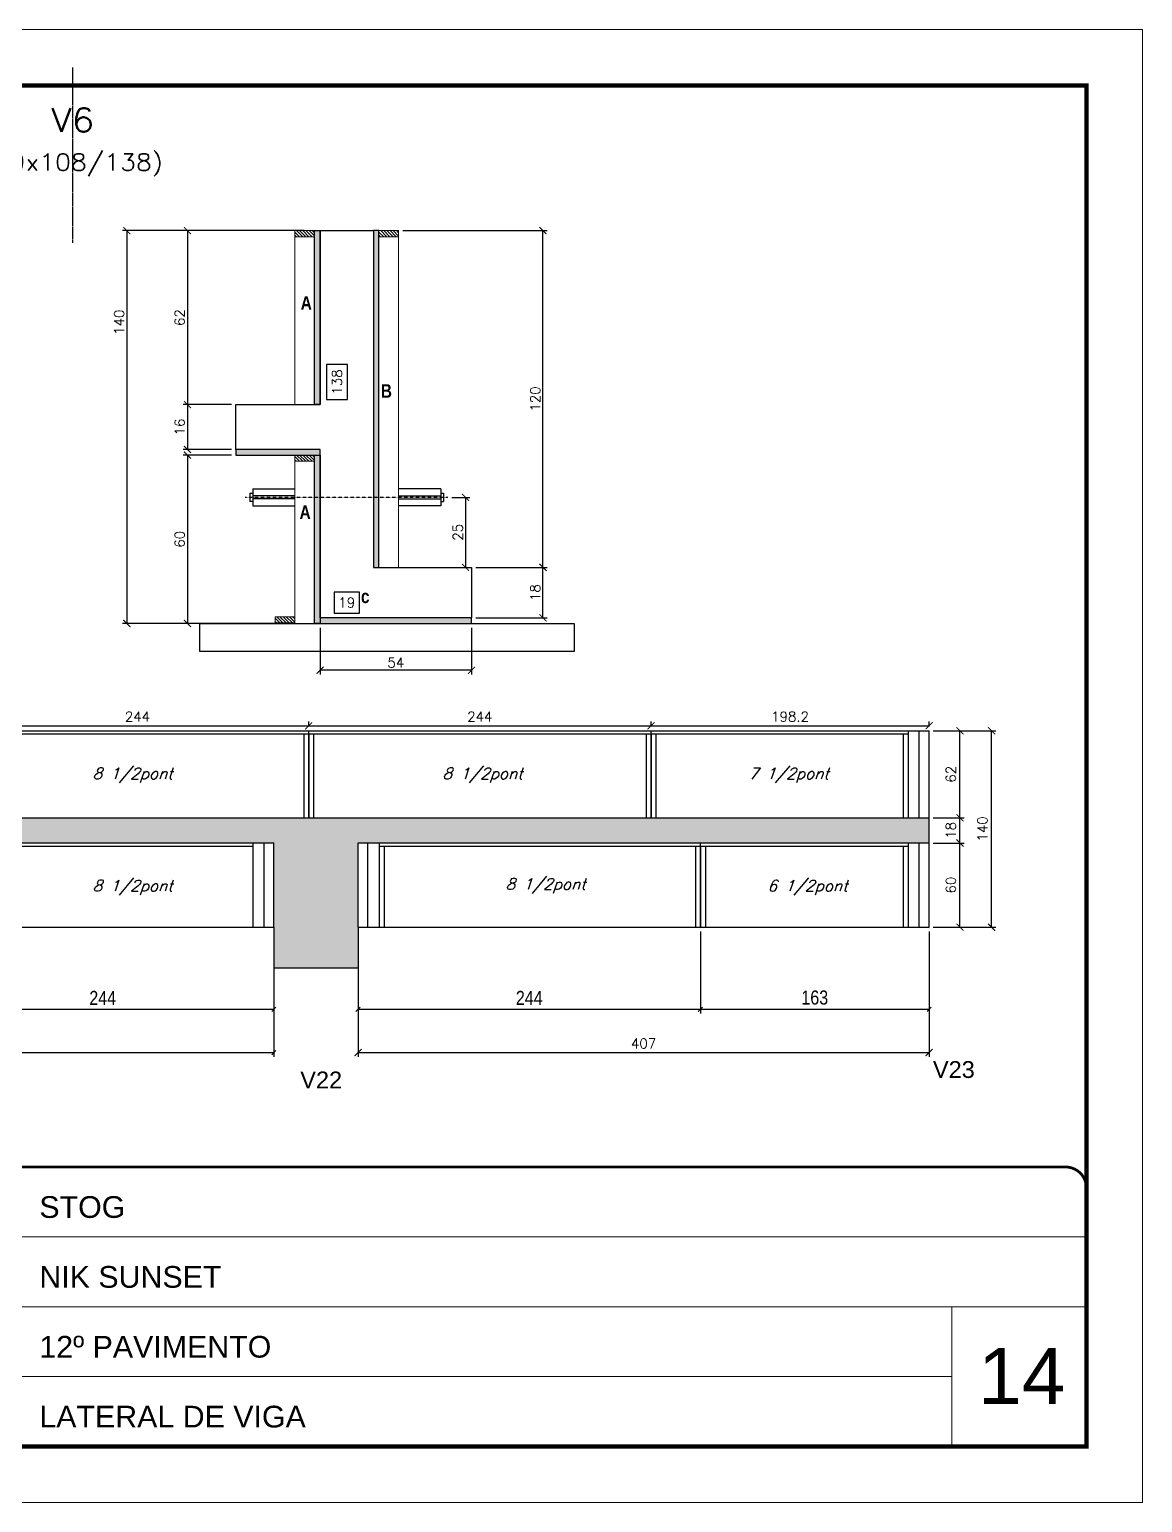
# Model space of a CAD drawing. Extents: x -10448 to -1189, y -11772 to 17235.
# Drawn here: x -8158 to -7365, y 12349 to 13399 of the extents above; entities that cross this region are included whole.
import ezdxf
from ezdxf.enums import TextEntityAlignment as Align

# ---------------------------------------------------------------- set-up
doc = ezdxf.new("R2010")
doc.units = 0
for name, pattern in [('CONTINUO', [0]), ('DASHED', [0.75, 0.5, -0.25]), ('HIDDEN', [0.375, 0.25, -0.125])]:
    doc.linetypes.add(name, pattern=pattern)
for name, color, linetype in [('5', 5, 'Continuous'), ('barrote', 251, 'Continuous'), ('COTA', 241, 'Continuous'), ('Cota Seção (2x)', 4, 'Continuous'), ('detalhes', 4, 'Continuous'), ('Painéis', 200, 'Continuous'), ('SARR_2.2x7', 40, 'Continuous'), ('SARR_3.5x7', 81, 'Continuous'), ('TENSOR', 3, 'Continuous'), ('texto', 7, 'Continuous'), ('Texto de Titulo', 7, 'Continuous'), ('Texto Qtd Sarr', 242, 'Continuous')]:
    doc.layers.add(name, color=color, linetype=linetype)
for name, color, linetype, lineweight in [('CARIMBO', 255, 'Continuous', 9), ('CONCRETO', 251, 'Continuous', 25), ('Folhas', 255, 'Continuous', 9), ('Hachura', 251, 'Continuous', 9), ('Madeira', 126, 'Continuous', 18), ('SARRAFO DE PRESSAO', 251, 'DASHED', 9), ('Texto Seção', 7, 'Continuous', 15)]:
    doc.layers.add(name, color=color, linetype=linetype, lineweight=lineweight)
doc.styles.add('ARIAL', font='arial.ttf')
doc.styles.add('COTA TECNICA', font='techl___.ttf', dxfattribs={"height": 10})
doc.styles.add('Romans', font='romans.shx')
doc.styles.get("Standard").update_dxf_attribs({"font": 'arial.ttf'})
doc.styles.add('TECNICA', font='techb___.ttf', dxfattribs={"height": 10})
doc.dimstyles.new('Cota Paínel', dxfattribs={"dimtxt": 7, "dimasz": 5, "dimexe": 3, "dimexo": 3, "dimgap": 3, "dimtad": 1, "dimdec": 1, "dimzin": 12, "dimdsep": 46, "dimtxsty": 'Romans', "dimblk": 'ARCHTICK', "dimcen": 0, "dimclrd": 4, "dimclre": 4, "dimclrt": 1, "dimadec": 1, "dimazin": 3, "dimtfac": 1, "dimtdec": 1, "dimtmove": 0, "dimatfit": 3, "dimldrblk": 'OBLIQUE', "dimfxl": 1, "dimtolj": 1, "dimtzin": 12, "dimarcsym": 0})
doc.dimstyles.new('Cota Seção (2x)', dxfattribs={"dimtxt": 7, "dimasz": 5, "dimexe": 3, "dimexo": 3, "dimgap": 2, "dimtad": 3, "dimdec": 1, "dimlfac": 0.5, "dimzin": 12, "dimdsep": 46, "dimtxsty": 'Romans', "dimblk": 'ARCHTICK', "dimcen": 0, "dimclrd": 4, "dimclre": 4, "dimclrt": 1, "dimadec": 1, "dimazin": 3, "dimtfac": 1, "dimtdec": 1, "dimtmove": 0, "dimatfit": 3, "dimldrblk": 'OBLIQUE', "dimfxl": 1, "dimtolj": 1, "dimtzin": 12, "dimarcsym": 0})
doc.dimstyles.new('Cota Seção interna', dxfattribs={"dimtxt": 7, "dimasz": 6, "dimexe": 0.18, "dimexo": 2, "dimgap": -4, "dimtad": 3, "dimdec": 1, "dimlfac": 0.5, "dimzin": 12, "dimdsep": 46, "dimtxsty": 'Romans', "dimblk": 'ARCHTICK', "dimcen": 0.09, "dimse1": 1, "dimse2": 1, "dimsd1": 1, "dimsd2": 1, "dimclrd": 180, "dimclre": 5, "dimclrt": 1, "dimadec": 0, "dimazin": 3, "dimtfac": 1, "dimtdec": 1, "dimtofl": 0, "dimtmove": 0, "dimatfit": 3, "dimldrblk": 'ARCHTICK', "dimfxl": 1, "dimtolj": 1, "dimtzin": 0, "dimarcsym": 0})
doc.dimstyles.new('PAINEL', dxfattribs={"dimtxt": 10, "dimasz": 3, "dimexe": 3, "dimexo": 3, "dimgap": 3, "dimtad": 1, "dimdec": 1, "dimzin": 12, "dimdsep": 46, "dimtxsty": 'COTA TECNICA', "dimblk1": 'OBLIQUE', "dimblk2": 'OBLIQUE', "dimsah": 1, "dimcen": 0.9, "dimclrd": 4, "dimclre": 4, "dimclrt": 240, "dimadec": 1, "dimazin": 3, "dimtfac": 1, "dimtdec": 1, "dimtmove": 0, "dimatfit": 3, "dimfxl": 1, "dimtolj": 1, "dimtzin": 12, "dimarcsym": 0})

# ---------------------------------------------------------------- blocks, each defined once
blk = doc.blocks.new('9999999999')
at = {"color": 30, "linetype": 'CONTINUO'}
for p, q in [((98564.6, 34379.6), (99584, 34379.6)), ((98564.6, 34329.8), (99488, 34329.8)), ((99584, 34329.8), (99488, 34329.8)), ((99488, 34329.8), (99488, 34230.2)), ((98564.6, 34280), (99488, 34280))]:
    blk.add_line(p, q, dxfattribs=at)
at = {"color": 30, "linetype": 'CONTINUO', "const_width": 2}
blk.add_lwpolyline([(99584, 34230.2), (99584, 34414.4, 0.414214), (99569, 34429.4), (98229, 34429.4, 0.414214), (98214, 34414.4), (98214, 34245.2, 0.414214), (98229, 34230.2), (99584, 34230.2)], format="xyb", dxfattribs=at)
at = {"layer": 'Folhas'}
blk.add_lwpolyline([(98139, 34190.2), (99624, 34190.2), (99624, 35240.2), (98139, 35240.2)], close=True, dxfattribs=at)
at = {"layer": 'Folhas', "color": 30, "const_width": 3}
blk.add_lwpolyline([(98214, 34230.2), (99584, 34230.2), (99584, 35200.2), (98214, 35200.2)], close=True, dxfattribs=at)
at = {"color": 7, "linetype": 'Continuous', "ltscale": 5, "style": 'ARIAL'}
for s, height, p in [('STOG', 15.48, (98837.7, 34393.1)), ('NIK SUNSET', 15.48, (98837.7, 34343.3)), ('12º PAVIMENTO', 15.483, (98837.7, 34293.5)), ('LATERAL DE VIGA', 15.483, (98837.7, 34243.7))]:
    blk.add_text(s, height=height, dxfattribs=at).set_placement(p)
blk = doc.blocks.new('_ArchTick')
at = {"color": 0, "linetype": 'ByBlock', "const_width": 0.15}
blk.add_lwpolyline([(-0.5, -0.5), (0.5, 0.5)], dxfattribs=at)
blk = doc.blocks.new('*D270')
at = {"layer": 'COTA', "color": 4, "lineweight": -2, "transparency": 16777216}
for p, q in [((-7962.4, 13255.1), (-8048.5, 13255.1)), ((-8045.5, 13255.1), (-8045.5, 13131.1)), ((-8014, 13131.1), (-8048.5, 13131.1))]:
    blk.add_line(p, q, dxfattribs=at)
at = {"layer": 'Defpoints', "color": 0, "transparency": 16777216}
for p in [(-7959.4, 13255.1), (-8045.5, 13131.1), (-8011, 13131.1)]:
    blk.add_point(p, dxfattribs=at)
at = {"layer": 'COTA', "color": 4, "lineweight": -2, "transparency": 16777216, "xscale": 5, "yscale": 5, "zscale": 5}
for p, rotation in [((-8045.5, 13255.1), 90), ((-8045.5, 13131.1), 270)]:
    blk.add_blockref('_ArchTick', p, dxfattribs=dict(at, rotation=rotation))
at = {"layer": 'COTA', "color": 1, "transparency": 16777216, "insert": (-8051, 13193.1), "char_height": 7, "attachment_point": 5, "rotation": 90, "style": 'Romans'}
blk.add_mtext('\\A1;62', dxfattribs=at)
blk = doc.blocks.new('_Oblique')
at = {"color": 0, "linetype": 'ByBlock', "lineweight": -2}
blk.add_line((-0.5, -0.5), (0.5, 0.5), dxfattribs=at)
blk = doc.blocks.new('*D273')
at = {"layer": 'COTA', "color": 4, "lineweight": -2, "transparency": 16777216}
for p, q in [((-7857, 13065), (-7844.3, 13065)), ((-7847.3, 13065), (-7847.3, 13015.1)), ((-7857, 13015.1), (-7844.3, 13015.1))]:
    blk.add_line(p, q, dxfattribs=at)
at = {"layer": 'Defpoints', "color": 0, "transparency": 16777216}
for p in [(-7860, 13065), (-7860, 13015.1), (-7847.3, 13015.1)]:
    blk.add_point(p, dxfattribs=at)
at = {"layer": 'COTA', "color": 4, "lineweight": -2, "transparency": 16777216, "xscale": 5, "yscale": 5, "zscale": 5}
for p, rotation in [((-7847.3, 13065), 90), ((-7847.3, 13015.1), 270)]:
    blk.add_blockref('_ArchTick', p, dxfattribs=dict(at, rotation=rotation))
at = {"layer": 'COTA', "color": 1, "transparency": 16777216, "insert": (-7852.8, 13040.1), "char_height": 7, "attachment_point": 5, "rotation": 90, "style": 'Romans'}
blk.add_mtext('\\A1;25', dxfattribs=at)
blk = doc.blocks.new('*D274')
at = {"layer": 'COTA', "color": 4, "lineweight": -2, "transparency": 16777216}
for p, q in [((-8014, 13131.1), (-8048.5, 13131.1)), ((-8045.5, 13131.1), (-8045.5, 13099.1)), ((-8014, 13099.1), (-8048.5, 13099.1))]:
    blk.add_line(p, q, dxfattribs=at)
at = {"layer": 'Defpoints', "color": 0, "transparency": 16777216}
for p in [(-8011, 13131.1), (-8045.5, 13099.1), (-8011, 13099.1)]:
    blk.add_point(p, dxfattribs=at)
at = {"layer": 'COTA', "color": 4, "lineweight": -2, "transparency": 16777216, "xscale": 5, "yscale": 5, "zscale": 5}
for p, rotation in [((-8045.5, 13131.1), 90), ((-8045.5, 13099.1), 270)]:
    blk.add_blockref('_ArchTick', p, dxfattribs=dict(at, rotation=rotation))
at = {"layer": 'COTA', "color": 1, "transparency": 16777216, "insert": (-8051, 13115.1), "char_height": 7, "attachment_point": 5, "rotation": 90, "style": 'Romans'}
blk.add_mtext('\\A1;16', dxfattribs=at)
blk = doc.blocks.new('*D275')
at = {"layer": 'COTA', "color": 4, "lineweight": -2, "transparency": 16777216}
for p, q in [((-8014, 13095.1), (-8048.5, 13095.1)), ((-8045.5, 13095.1), (-8045.5, 12975.1)), ((-7972, 12975.1), (-8048.5, 12975.1))]:
    blk.add_line(p, q, dxfattribs=at)
at = {"layer": 'Defpoints', "color": 0, "transparency": 16777216}
for p in [(-8011, 13095.1), (-8045.5, 12975.1), (-7969, 12975.1)]:
    blk.add_point(p, dxfattribs=at)
at = {"layer": 'COTA', "color": 4, "lineweight": -2, "transparency": 16777216, "xscale": 5, "yscale": 5, "zscale": 5}
for p, rotation in [((-8045.5, 13095.1), 90), ((-8045.5, 12975.1), 270)]:
    blk.add_blockref('_ArchTick', p, dxfattribs=dict(at, rotation=rotation))
at = {"layer": 'COTA', "color": 1, "transparency": 16777216, "insert": (-8051, 13035.1), "char_height": 7, "attachment_point": 5, "rotation": 90, "style": 'Romans'}
blk.add_mtext('\\A1;60', dxfattribs=at)
blk = doc.blocks.new('*D276')
at = {"layer": 'COTA', "color": 4, "lineweight": -2, "transparency": 16777216}
for p, q in [((-7962.4, 13255.1), (-8091.7, 13255.1)), ((-8088.7, 13255.1), (-8088.7, 12975.1)), ((-7972, 12975.1), (-8091.7, 12975.1))]:
    blk.add_line(p, q, dxfattribs=at)
at = {"layer": 'Defpoints', "color": 0, "transparency": 16777216}
for p in [(-7959.4, 13255.1), (-8088.7, 12975.1), (-7969, 12975.1)]:
    blk.add_point(p, dxfattribs=at)
at = {"layer": 'COTA', "color": 4, "lineweight": -2, "transparency": 16777216, "xscale": 5, "yscale": 5, "zscale": 5}
for p, rotation in [((-8088.7, 13255.1), 90), ((-8088.7, 12975.1), 270)]:
    blk.add_blockref('_ArchTick', p, dxfattribs=dict(at, rotation=rotation))
at = {"layer": 'COTA', "color": 1, "transparency": 16777216, "insert": (-8094.2, 13189.8), "char_height": 7, "attachment_point": 5, "rotation": 90, "style": 'Romans'}
blk.add_mtext('\\A1;140', dxfattribs=at)
blk = doc.blocks.new('*D277')
at = {"layer": 'Cota Seção (2x)', "color": 180, "lineweight": -2, "transparency": 16777216}
for p, q in [((-7931.4, 13159.7), (-7946.4, 13159.7)), ((-7946.4, 13159.7), (-7946.4, 13134.7)), ((-7931.4, 13134.7), (-7931.4, 13159.7)), ((-7946.4, 13134.7), (-7931.4, 13134.7))]:
    blk.add_line(p, q, dxfattribs=at)
at = {"layer": 'Defpoints', "color": 0, "transparency": 16777216}
for p in [(-7951, 13255.1), (-7951, 12979.1), (-7927.4, 12979.1)]:
    blk.add_point(p, dxfattribs=at)
at = {"layer": 'Cota Seção (2x)', "color": 1, "transparency": 16777216, "insert": (-7938.9, 13147.2), "char_height": 7, "attachment_point": 5, "rotation": 90, "style": 'Romans'}
blk.add_mtext('\\A1;138', dxfattribs=at)
blk = doc.blocks.new('*D278')
at = {"layer": 'COTA', "color": 4, "lineweight": -2, "transparency": 16777216}
for p, q in [((-7951, 12972.1), (-7951, 12938.7)), ((-7843, 12972.1), (-7843, 12938.7)), ((-7843, 12941.7), (-7951, 12941.7))]:
    blk.add_line(p, q, dxfattribs=at)
at = {"layer": 'Defpoints', "color": 0, "transparency": 16777216}
for p in [(-7951, 12975.1), (-7843, 12975.1), (-7951, 12941.7)]:
    blk.add_point(p, dxfattribs=at)
at = {"layer": 'COTA', "color": 4, "lineweight": -2, "transparency": 16777216, "xscale": 5, "yscale": 5, "zscale": 5, "rotation": 180}
blk.add_blockref('_ArchTick', (-7951, 12941.7), dxfattribs=at)
at = {"layer": 'COTA', "color": 4, "lineweight": -2, "transparency": 16777216, "xscale": 5, "yscale": 5, "zscale": 5}
blk.add_blockref('_ArchTick', (-7843, 12941.7), dxfattribs=at)
at = {"layer": 'COTA', "color": 1, "transparency": 16777216, "insert": (-7897, 12947.2), "char_height": 7, "attachment_point": 5, "style": 'Romans'}
blk.add_mtext('\\A1;54', dxfattribs=at)
blk = doc.blocks.new('*D279')
at = {"layer": 'Cota Seção (2x)', "color": 180, "lineweight": -2, "transparency": 16777216}
for p, q in [((-7923, 12997.5), (-7941, 12997.5)), ((-7941, 12997.5), (-7941, 12982.5)), ((-7923, 12982.5), (-7923, 12997.5)), ((-7941, 12982.5), (-7923, 12982.5))]:
    blk.add_line(p, q, dxfattribs=at)
at = {"layer": 'Defpoints', "color": 0, "transparency": 16777216}
for p in [(-7951, 13255.1), (-7913, 13255.1), (-7951, 12978.5)]:
    blk.add_point(p, dxfattribs=at)
at = {"layer": 'Cota Seção (2x)', "color": 1, "transparency": 16777216, "insert": (-7932, 12990), "char_height": 7, "attachment_point": 5, "style": 'Romans'}
blk.add_mtext('\\A1;19', dxfattribs=at)
blk = doc.blocks.new('*D271')
at = {"layer": 'COTA', "color": 4, "lineweight": -2, "transparency": 16777216}
for p, q in [((-7840, 13015.1), (-7789.1, 13015.1)), ((-7792.1, 12979.1), (-7792.1, 13015.1)), ((-7840, 12979.1), (-7789.1, 12979.1))]:
    blk.add_line(p, q, dxfattribs=at)
at = {"layer": 'Defpoints', "color": 0, "transparency": 16777216}
for p in [(-7843, 13015.1), (-7792.1, 13015.1), (-7843, 12979.1)]:
    blk.add_point(p, dxfattribs=at)
at = {"layer": 'COTA', "color": 4, "lineweight": -2, "transparency": 16777216, "xscale": 5, "yscale": 5, "zscale": 5}
for p, rotation in [((-7792.1, 13015.1), 90), ((-7792.1, 12979.1), 270)]:
    blk.add_blockref('_ArchTick', p, dxfattribs=dict(at, rotation=rotation))
at = {"layer": 'COTA', "color": 1, "transparency": 16777216, "insert": (-7797.6, 12997.1), "char_height": 7, "attachment_point": 5, "rotation": 90, "style": 'Romans'}
blk.add_mtext('\\A1;18', dxfattribs=at)
blk = doc.blocks.new('*D272')
at = {"layer": 'COTA', "color": 4, "lineweight": -2, "transparency": 16777216}
for p, q in [((-7892, 13255.1), (-7789.1, 13255.1)), ((-7792.1, 13015.1), (-7792.1, 13255.1)), ((-7840, 13015.1), (-7789.1, 13015.1))]:
    blk.add_line(p, q, dxfattribs=at)
at = {"layer": 'Defpoints', "color": 0, "transparency": 16777216}
for p in [(-7895, 13255.1), (-7792.1, 13255.1), (-7843, 13015.1)]:
    blk.add_point(p, dxfattribs=at)
at = {"layer": 'COTA', "color": 4, "lineweight": -2, "transparency": 16777216, "xscale": 5, "yscale": 5, "zscale": 5}
for p, rotation in [((-7792.1, 13255.1), 90), ((-7792.1, 13015.1), 270)]:
    blk.add_blockref('_ArchTick', p, dxfattribs=dict(at, rotation=rotation))
at = {"layer": 'COTA', "color": 1, "transparency": 16777216, "insert": (-7797.6, 13135.1), "char_height": 7, "attachment_point": 5, "rotation": 90, "style": 'Romans'}
blk.add_mtext('\\A1;120', dxfattribs=at)
blk = doc.blocks.new('titulo1')
at = {"layer": 'Defpoints', "color": 252, "linetype": 'HIDDEN', "ltscale": 2}
blk.add_line((0, 0), (0, 125), dxfattribs=at)
at = {"layer": 'Defpoints', "style": 'Romans', "oblique": 15}
blk.add_attdef('FOLHA', text='', height=10, dxfattribs=at).set_placement((0, 15.6), align=Align.MIDDLE_CENTER)
at = {"layer": 'Texto Qtd Sarr', "color": 3, "style": 'Romans', "oblique": 15}
for tag, height, p in [('TITULO', 17, (0, 71.4)), ('SEÇÃO', 12, (0, 41.5))]:
    blk.add_attdef(tag, text='', height=height, dxfattribs=at).set_placement(p, align=Align.MIDDLE_CENTER)
blk = doc.blocks.new('*D291')
at = {"layer": 'COTA', "color": 4, "lineweight": -2, "transparency": 16777216}
for p, q in [((-7513.9, 12818.6), (-7491.9, 12818.6)), ((-7494.9, 12758.6), (-7494.9, 12818.6)), ((-7513.9, 12758.6), (-7491.9, 12758.6))]:
    blk.add_line(p, q, dxfattribs=at)
at = {"layer": 'Defpoints', "color": 0, "transparency": 16777216}
for p in [(-7516.9, 12818.6), (-7494.9, 12818.6), (-7516.9, 12758.6)]:
    blk.add_point(p, dxfattribs=at)
at = {"layer": 'COTA', "color": 4, "lineweight": -2, "transparency": 16777216, "xscale": 5, "yscale": 5, "zscale": 5}
for p, rotation in [((-7494.9, 12818.6), 90), ((-7494.9, 12758.6), 270)]:
    blk.add_blockref('_ArchTick', p, dxfattribs=dict(at, rotation=rotation))
at = {"layer": 'COTA', "color": 1, "transparency": 16777216, "insert": (-7501.4, 12788.6), "char_height": 7, "attachment_point": 5, "rotation": 90, "style": 'Romans'}
blk.add_mtext('\\A1;60', dxfattribs=at)
blk = doc.blocks.new('*D292')
at = {"layer": 'COTA', "color": 4, "lineweight": -2, "transparency": 16777216}
for p, q in [((-7513.9, 12836.6), (-7491.9, 12836.6)), ((-7494.9, 12818.6), (-7494.9, 12836.6)), ((-7513.9, 12818.6), (-7491.9, 12818.6))]:
    blk.add_line(p, q, dxfattribs=at)
at = {"layer": 'Defpoints', "color": 0, "transparency": 16777216}
for p in [(-7516.9, 12836.6), (-7494.9, 12836.6), (-7516.9, 12818.6)]:
    blk.add_point(p, dxfattribs=at)
at = {"layer": 'COTA', "color": 4, "lineweight": -2, "transparency": 16777216, "xscale": 5, "yscale": 5, "zscale": 5}
for p, rotation in [((-7494.9, 12836.6), 90), ((-7494.9, 12818.6), 270)]:
    blk.add_blockref('_ArchTick', p, dxfattribs=dict(at, rotation=rotation))
at = {"layer": 'COTA', "color": 1, "transparency": 16777216, "insert": (-7501.4, 12827.6), "char_height": 7, "attachment_point": 5, "rotation": 90, "style": 'Romans'}
blk.add_mtext('\\A1;18', dxfattribs=at)
blk = doc.blocks.new('*D293')
at = {"layer": 'COTA', "color": 4, "lineweight": -2, "transparency": 16777216}
for p, q in [((-7513.9, 12898.6), (-7469.4, 12898.6)), ((-7472.4, 12758.6), (-7472.4, 12898.6)), ((-7513.9, 12758.6), (-7469.4, 12758.6))]:
    blk.add_line(p, q, dxfattribs=at)
at = {"layer": 'Defpoints', "color": 0, "transparency": 16777216}
for p in [(-7516.9, 12898.6), (-7472.4, 12898.6), (-7516.9, 12758.6)]:
    blk.add_point(p, dxfattribs=at)
at = {"layer": 'COTA', "color": 4, "lineweight": -2, "transparency": 16777216, "xscale": 5, "yscale": 5, "zscale": 5}
for p, rotation in [((-7472.4, 12898.6), 90), ((-7472.4, 12758.6), 270)]:
    blk.add_blockref('_ArchTick', p, dxfattribs=dict(at, rotation=rotation))
at = {"layer": 'COTA', "color": 1, "transparency": 16777216, "insert": (-7478.9, 12828.6), "char_height": 7, "attachment_point": 5, "rotation": 90, "style": 'Romans'}
blk.add_mtext('\\A1;140', dxfattribs=at)
blk = doc.blocks.new('*D295')
at = {"layer": 'COTA', "color": 4, "linetype": 'ByBlock', "lineweight": -2, "transparency": 16777216}
for p, q in [((-8227.9, 12755.6), (-8227.9, 12697.1)), ((-7983.9, 12755.6), (-7983.9, 12697.1)), ((-8227.9, 12700.1), (-7983.9, 12700.1))]:
    blk.add_line(p, q, dxfattribs=at)
at = {"layer": 'Defpoints', "color": 0, "linetype": 'ByBlock', "transparency": 16777216}
for p in [(-8227.9, 12758.6), (-7983.9, 12758.6), (-7983.9, 12700.1)]:
    blk.add_point(p, dxfattribs=at)
at = {"layer": 'COTA', "color": 4, "linetype": 'ByBlock', "lineweight": -2, "transparency": 16777216, "xscale": 3, "yscale": 3, "zscale": 3, "rotation": 180}
blk.add_blockref('_Oblique', (-8227.9, 12700.1), dxfattribs=at)
at = {"layer": 'COTA', "color": 4, "linetype": 'ByBlock', "lineweight": -2, "transparency": 16777216, "xscale": 3, "yscale": 3, "zscale": 3}
blk.add_blockref('_Oblique', (-7983.9, 12700.1), dxfattribs=at)
at = {"layer": 'COTA', "color": 240, "linetype": 'ByBlock', "transparency": 16777216, "insert": (-8105.9, 12708.2), "char_height": 10, "attachment_point": 5, "style": 'COTA TECNICA'}
blk.add_mtext('\\A1;244', dxfattribs=at)
blk = doc.blocks.new('*D296')
at = {"layer": 'COTA', "color": 4, "linetype": 'ByBlock', "lineweight": -2, "transparency": 16777216}
for p, q in [((-8574.9, 12755.6), (-8574.9, 12666.2)), ((-7983.9, 12741.1), (-7983.9, 12666.2)), ((-8574.9, 12669.2), (-7983.9, 12669.2))]:
    blk.add_line(p, q, dxfattribs=at)
at = {"layer": 'Defpoints', "color": 0, "linetype": 'ByBlock', "transparency": 16777216}
for p in [(-8574.9, 12758.6), (-7983.9, 12744.1), (-7983.9, 12669.2)]:
    blk.add_point(p, dxfattribs=at)
at = {"layer": 'COTA', "color": 4, "linetype": 'ByBlock', "lineweight": -2, "transparency": 16777216, "xscale": 3, "yscale": 3, "zscale": 3, "rotation": 180}
blk.add_blockref('_Oblique', (-8574.9, 12669.2), dxfattribs=at)
at = {"layer": 'COTA', "color": 4, "linetype": 'ByBlock', "lineweight": -2, "transparency": 16777216, "xscale": 3, "yscale": 3, "zscale": 3}
blk.add_blockref('_Oblique', (-7983.9, 12669.2), dxfattribs=at)
at = {"layer": 'COTA', "color": 240, "linetype": 'ByBlock', "transparency": 16777216, "insert": (-8279.4, 12677.3), "char_height": 10, "attachment_point": 5, "style": 'COTA TECNICA'}
blk.add_mtext('\\A1;591', dxfattribs=at)
blk = doc.blocks.new('*D297')
at = {"layer": 'COTA', "color": 4, "linetype": 'ByBlock', "lineweight": -2, "transparency": 16777216}
for p, q in [((-7679.9, 12755.6), (-7679.9, 12697.1)), ((-7516.9, 12743.4), (-7516.9, 12697.1)), ((-7679.9, 12700.1), (-7516.9, 12700.1))]:
    blk.add_line(p, q, dxfattribs=at)
at = {"layer": 'Defpoints', "color": 0, "linetype": 'ByBlock', "transparency": 16777216}
for p in [(-7679.9, 12758.6), (-7516.9, 12746.4), (-7516.9, 12700.1)]:
    blk.add_point(p, dxfattribs=at)
at = {"layer": 'COTA', "color": 4, "linetype": 'ByBlock', "lineweight": -2, "transparency": 16777216, "xscale": 3, "yscale": 3, "zscale": 3, "rotation": 180}
blk.add_blockref('_Oblique', (-7679.9, 12700.1), dxfattribs=at)
at = {"layer": 'COTA', "color": 4, "linetype": 'ByBlock', "lineweight": -2, "transparency": 16777216, "xscale": 3, "yscale": 3, "zscale": 3}
blk.add_blockref('_Oblique', (-7516.9, 12700.1), dxfattribs=at)
at = {"layer": 'COTA', "color": 240, "linetype": 'ByBlock', "transparency": 16777216, "insert": (-7598.4, 12708.4), "char_height": 10, "attachment_point": 5, "style": 'COTA TECNICA'}
blk.add_mtext('\\A1;163', dxfattribs=at)
blk = doc.blocks.new('*D298')
at = {"layer": 'COTA', "color": 4, "linetype": 'ByBlock', "lineweight": -2, "transparency": 16777216}
for p, q in [((-7923.9, 12755.6), (-7923.9, 12697.1)), ((-7679.9, 12755.6), (-7679.9, 12697.1)), ((-7923.9, 12700.1), (-7679.9, 12700.1))]:
    blk.add_line(p, q, dxfattribs=at)
at = {"layer": 'Defpoints', "color": 0, "linetype": 'ByBlock', "transparency": 16777216}
for p in [(-7923.9, 12758.6), (-7679.9, 12758.6), (-7679.9, 12700.1)]:
    blk.add_point(p, dxfattribs=at)
at = {"layer": 'COTA', "color": 4, "linetype": 'ByBlock', "lineweight": -2, "transparency": 16777216, "xscale": 3, "yscale": 3, "zscale": 3, "rotation": 180}
blk.add_blockref('_Oblique', (-7923.9, 12700.1), dxfattribs=at)
at = {"layer": 'COTA', "color": 4, "linetype": 'ByBlock', "lineweight": -2, "transparency": 16777216, "xscale": 3, "yscale": 3, "zscale": 3}
blk.add_blockref('_Oblique', (-7679.9, 12700.1), dxfattribs=at)
at = {"layer": 'COTA', "color": 240, "linetype": 'ByBlock', "transparency": 16777216, "insert": (-7801.9, 12708.2), "char_height": 10, "attachment_point": 5, "style": 'COTA TECNICA'}
blk.add_mtext('\\A1;244', dxfattribs=at)
blk = doc.blocks.new('*D299')
at = {"layer": 'COTA', "color": 4, "lineweight": -2, "transparency": 16777216}
for p, q in [((-7513.9, 12898.6), (-7491.9, 12898.6)), ((-7494.9, 12836.6), (-7494.9, 12898.6)), ((-7513.9, 12836.6), (-7491.9, 12836.6))]:
    blk.add_line(p, q, dxfattribs=at)
at = {"layer": 'Defpoints', "color": 0, "transparency": 16777216}
for p in [(-7516.9, 12898.6), (-7494.9, 12898.6), (-7516.9, 12836.6)]:
    blk.add_point(p, dxfattribs=at)
at = {"layer": 'COTA', "color": 4, "lineweight": -2, "transparency": 16777216, "xscale": 5, "yscale": 5, "zscale": 5}
for p, rotation in [((-7494.9, 12898.6), 90), ((-7494.9, 12836.6), 270)]:
    blk.add_blockref('_ArchTick', p, dxfattribs=dict(at, rotation=rotation))
at = {"layer": 'COTA', "color": 1, "transparency": 16777216, "insert": (-7501.4, 12867.6), "char_height": 7, "attachment_point": 5, "rotation": 90, "style": 'Romans'}
blk.add_mtext('\\A1;62', dxfattribs=at)
blk = doc.blocks.new('*D301')
at = {"layer": 'COTA', "color": 4, "lineweight": -2, "transparency": 16777216}
for p, q in [((-8203.1, 12901.6), (-8203.1, 12905.2)), ((-7959.1, 12901.6), (-7959.1, 12905.2)), ((-8203.1, 12902.2), (-7959.1, 12902.2))]:
    blk.add_line(p, q, dxfattribs=at)
at = {"layer": 'Defpoints', "color": 0, "transparency": 16777216}
for p in [(-8203.1, 12898.6), (-7959.1, 12902.2), (-7959.1, 12898.6)]:
    blk.add_point(p, dxfattribs=at)
at = {"layer": 'COTA', "color": 4, "lineweight": -2, "transparency": 16777216, "xscale": 5, "yscale": 5, "zscale": 5, "rotation": 180}
blk.add_blockref('_ArchTick', (-8203.1, 12902.2), dxfattribs=at)
at = {"layer": 'COTA', "color": 4, "lineweight": -2, "transparency": 16777216, "xscale": 5, "yscale": 5, "zscale": 5}
blk.add_blockref('_ArchTick', (-7959.1, 12902.2), dxfattribs=at)
at = {"layer": 'COTA', "color": 1, "transparency": 16777216, "insert": (-8081.1, 12908.7), "char_height": 7, "attachment_point": 5, "style": 'Romans'}
blk.add_mtext('\\A1;244', dxfattribs=at)
blk = doc.blocks.new('*D302')
at = {"layer": 'COTA', "color": 4, "lineweight": -2, "transparency": 16777216}
for p, q in [((-7959.1, 12901.6), (-7959.1, 12905.2)), ((-7715.1, 12901.6), (-7715.1, 12905.2)), ((-7959.1, 12902.2), (-7715.1, 12902.2))]:
    blk.add_line(p, q, dxfattribs=at)
at = {"layer": 'Defpoints', "color": 0, "transparency": 16777216}
for p in [(-7959.1, 12898.6), (-7715.1, 12902.2), (-7715.1, 12898.6)]:
    blk.add_point(p, dxfattribs=at)
at = {"layer": 'COTA', "color": 4, "lineweight": -2, "transparency": 16777216, "xscale": 5, "yscale": 5, "zscale": 5, "rotation": 180}
blk.add_blockref('_ArchTick', (-7959.1, 12902.2), dxfattribs=at)
at = {"layer": 'COTA', "color": 4, "lineweight": -2, "transparency": 16777216, "xscale": 5, "yscale": 5, "zscale": 5}
blk.add_blockref('_ArchTick', (-7715.1, 12902.2), dxfattribs=at)
at = {"layer": 'COTA', "color": 1, "transparency": 16777216, "insert": (-7837.1, 12908.7), "char_height": 7, "attachment_point": 5, "style": 'Romans'}
blk.add_mtext('\\A1;244', dxfattribs=at)
blk = doc.blocks.new('*D303')
at = {"layer": 'COTA', "color": 4, "lineweight": -2, "transparency": 16777216}
for p, q in [((-7715.1, 12901.6), (-7715.1, 12905.2)), ((-7516.9, 12901.6), (-7516.9, 12905.2)), ((-7715.1, 12902.2), (-7516.9, 12902.2))]:
    blk.add_line(p, q, dxfattribs=at)
at = {"layer": 'Defpoints', "color": 0, "transparency": 16777216}
for p in [(-7715.1, 12898.6), (-7516.9, 12902.2), (-7516.9, 12898.6)]:
    blk.add_point(p, dxfattribs=at)
at = {"layer": 'COTA', "color": 4, "lineweight": -2, "transparency": 16777216, "xscale": 5, "yscale": 5, "zscale": 5, "rotation": 180}
blk.add_blockref('_ArchTick', (-7715.1, 12902.2), dxfattribs=at)
at = {"layer": 'COTA', "color": 4, "lineweight": -2, "transparency": 16777216, "xscale": 5, "yscale": 5, "zscale": 5}
blk.add_blockref('_ArchTick', (-7516.9, 12902.2), dxfattribs=at)
at = {"layer": 'COTA', "color": 1, "transparency": 16777216, "insert": (-7616, 12908.7), "char_height": 7, "attachment_point": 5, "style": 'Romans'}
blk.add_mtext('\\A1;198.2', dxfattribs=at)
blk = doc.blocks.new('*D306')
at = {"layer": 'COTA', "color": 4, "linetype": 'ByBlock', "lineweight": -2, "transparency": 16777216}
for p, q in [((-7516.9, 12755.6), (-7516.9, 12666.2)), ((-7923.9, 12741.1), (-7923.9, 12666.2)), ((-7923.9, 12669.2), (-7516.9, 12669.2))]:
    blk.add_line(p, q, dxfattribs=at)
at = {"layer": 'Defpoints', "color": 0, "linetype": 'ByBlock', "transparency": 16777216}
for p in [(-7516.9, 12758.6), (-7923.9, 12744.1), (-7516.9, 12669.2)]:
    blk.add_point(p, dxfattribs=at)
at = {"layer": 'COTA', "color": 4, "linetype": 'ByBlock', "lineweight": -2, "transparency": 16777216, "xscale": 5, "yscale": 5, "zscale": 5, "rotation": 180}
blk.add_blockref('_ArchTick', (-7923.9, 12669.2), dxfattribs=at)
at = {"layer": 'COTA', "color": 4, "linetype": 'ByBlock', "lineweight": -2, "transparency": 16777216, "xscale": 5, "yscale": 5, "zscale": 5}
blk.add_blockref('_ArchTick', (-7516.9, 12669.2), dxfattribs=at)
at = {"layer": 'COTA', "color": 1, "linetype": 'ByBlock', "transparency": 16777216, "insert": (-7720.4, 12675.7), "char_height": 7, "attachment_point": 5, "style": 'Romans'}
blk.add_mtext('\\A1;407', dxfattribs=at)

msp = doc.modelspace()

# ---------------------------------------------------------------- hatches: boundary and pattern name
at = {"layer": 'COTA', "linetype": 'ByBlock'}
h = msp.add_hatch(dxfattribs=at)
h.set_pattern_fill('AR-CONC', color=256, scale=0.03)
h.paths.add_polyline_path([(-8447.09, 12898.64), (-8474.09, 12898.64), (-8474.09, 12868.64), (-8708.66, 12868.64), (-8708.66, 12850.64), (-8599.66, 12850.64), (-8599.66, 12758.64), (-8574.89, 12758.64), (-8574.89, 12850.64), (-8474.09, 12850.64), (-8474.09, 12818.64), (-8471.89, 12818.64), (-7983.89, 12818.64), (-7983.89, 12758.64), (-7983.89, 12729.64), (-7923.89, 12729.64), (-7923.89, 12758.64), (-7923.89, 12818.64), (-7516.87, 12818.64), (-7516.87, 12836.64), (-8447.09, 12836.64)])
at = {"layer": 'Hachura'}
h = msp.add_hatch(dxfattribs=at)
h.set_pattern_fill('ANSI31', color=256, scale=0.5, angle=270, style=0)
h.set_pattern_definition([(315, (15245.0834, 4769.8591), (1.12253202, 1.12253202), [])])
h.paths.add_polyline_path([(-7968.99, 13255.1), (-7968.99, 13250.7), (-7954.99, 13250.7), (-7954.99, 13255.1)])
h = msp.add_hatch(color=256, dxfattribs=at)
h.dxf.hatch_style = 1
h.paths.add_polyline_path([(-7954.99, 13255.1), (-7950.99, 13255.1), (-7950.99, 13131.1), (-7954.99, 13131.1)])
h = msp.add_hatch(color=256, dxfattribs=at)
h.dxf.hatch_style = 1
h.paths.add_polyline_path([(-7912.99, 13015.1), (-7908.99, 13015.1), (-7908.99, 13255.1), (-7912.99, 13255.1)])
h = msp.add_hatch(dxfattribs=at)
h.set_pattern_fill('ANSI31', color=256, scale=0.5, angle=90, style=0)
h.set_pattern_definition([(135, (-30714.157, 21558.3466), (-1.12253202, -1.12253202), [])])
h.paths.add_polyline_path([(-7894.99, 13255.1), (-7894.99, 13250.7), (-7908.99, 13250.7), (-7908.99, 13255.1)])
h = msp.add_hatch(color=256, dxfattribs=at)
h.dxf.hatch_style = 1
h.paths.add_polyline_path([(-7950.99, 13095.1), (-7950.99, 13099.1), (-8010.99, 13099.1), (-8010.99, 13095.1)])
h = msp.add_hatch(dxfattribs=at)
h.set_pattern_fill('ANSI31', color=256, scale=0.5, angle=270, style=0)
h.set_pattern_definition([(315, (15245.0834, 4609.8591), (1.12253202, 1.12253202), [])])
h.paths.add_polyline_path([(-7968.99, 13095.1), (-7968.99, 13090.7), (-7954.99, 13090.7), (-7954.99, 13095.1)])
h = msp.add_hatch(color=256, dxfattribs=at)
h.dxf.hatch_style = 1
h.paths.add_polyline_path([(-7950.99, 13095.1), (-7954.99, 13095.1), (-7954.99, 12975.1), (-7950.99, 12975.1)])
h = msp.add_hatch(dxfattribs=at)
h.set_pattern_fill('ANSI31', color=256, scale=0.5, angle=270, style=0)
h.set_pattern_definition([(315, (15101.0834, 4745.8591), (1.12253202, 1.12253202), [])])
h.paths.add_polyline_path([(-7982.99, 12975.5), (-7982.99, 12979.9), (-7968.99, 12979.9), (-7968.99, 12975.5)])
h = msp.add_hatch(color=256, dxfattribs=at)
h.dxf.hatch_style = 1
h.paths.add_polyline_path([(-7842.99, 12975.1), (-7842.99, 12979.1), (-7950.99, 12979.1), (-7950.99, 12975.1)])

# ---------------------------------------------------------------- linework, layer by layer
at = {"ltscale": 3}
for p, q in [((-8000.99, 13068), (-8000.99, 13062)), ((-8000.99, 13068), (-7998.99, 13068)), ((-7998.99, 13062), (-8000.99, 13062)), ((-7998.99, 13071), (-7998.99, 13059)), ((-7998.99, 13071), (-7968.99, 13071)), ((-7968.99, 13066), (-7998.99, 13066)), ((-7968.99, 13064), (-7998.99, 13064)), ((-7864.99, 13071), (-7894.99, 13071)), ((-7894.99, 13066), (-7864.99, 13066)), ((-7894.99, 13064), (-7864.99, 13064)), ((-7864.99, 13071), (-7864.99, 13059)), ((-7864.99, 13068), (-7862.99, 13068)), ((-7864.99, 13062), (-7862.99, 13062)), ((-7862.99, 13068), (-7862.99, 13062)), ((-7998.99, 13059), (-7968.99, 13059)), ((-7864.99, 13059), (-7894.99, 13059))]:
    msp.add_line(p, q, dxfattribs=at)
at = {"layer": 'barrote'}
msp.add_lwpolyline([(-7769.81, 12955.1), (-8036.72, 12955.1), (-8036.72, 12975.1), (-7769.81, 12975.1)], close=True, dxfattribs=at)
at = {"layer": 'CONCRETO'}
for points in [[(-7912.99, 13255.1), (-7912.99, 13015.1), (-7842.99, 13015.1), (-7842.99, 12979.1), (-7842.99, 12979.1), (-7842.99, 12979.1), (-7950.99, 12979.1), (-7950.99, 13099.1), (-8010.99, 13099.1), (-8010.99, 13131.1), (-7950.99, 13131.1)], [(-7950.99, 13131.1), (-7950.99, 13247.1), (-7950.99, 13255.1), (-7912.99, 13255.1)]]:
    msp.add_lwpolyline(points, dxfattribs=at)
at = {"layer": 'COTA', "linetype": 'ByBlock'}
for p, q in [((-7516.87, 12818.64), (-7516.87, 12836.64)), ((-7983.89, 12758.64), (-7983.89, 12729.64)), ((-7923.89, 12758.64), (-7923.89, 12729.64)), ((-7983.89, 12729.64), (-7923.89, 12729.64))]:
    msp.add_line(p, q, dxfattribs=at)
at = {"layer": 'Madeira'}
for points in [[(-7968.99, 13255.1), (-7968.99, 13250.7), (-7954.99, 13250.7), (-7954.99, 13255.1)], [(-7968.99, 13255.1), (-7954.99, 13255.1), (-7954.99, 13131.1), (-7968.99, 13131.1)], [(-7894.99, 13255.1), (-7894.99, 13250.7), (-7908.99, 13250.7), (-7908.99, 13255.1)], [(-7894.99, 13015.1), (-7908.99, 13015.1), (-7908.99, 13255.1), (-7894.99, 13255.1)], [(-7968.99, 13095.1), (-7968.99, 13090.7), (-7954.99, 13090.7), (-7954.99, 13095.1)], [(-7968.99, 13095.1), (-7954.99, 13095.1), (-7954.99, 12975.1), (-7968.99, 12975.1)], [(-7982.99, 12975.5), (-7982.99, 12979.9), (-7968.99, 12979.9), (-7968.99, 12975.5)]]:
    msp.add_lwpolyline(points, close=True, dxfattribs=at)
at = {"layer": 'Painéis', "linetype": 'ByBlock'}
for p, q in [((-8447.09, 12898.64), (-7516.87, 12898.64)), ((-7959.09, 12836.64), (-7959.09, 12898.64)), ((-7715.09, 12836.64), (-7715.09, 12898.64)), ((-7516.87, 12836.64), (-7516.87, 12898.64)), ((-8447.09, 12836.64), (-7516.87, 12836.64)), ((-8471.89, 12818.64), (-7983.89, 12818.64)), ((-7983.89, 12758.64), (-7983.89, 12818.64)), ((-7923.89, 12758.64), (-7923.89, 12818.64)), ((-7923.89, 12818.64), (-7516.87, 12818.64)), ((-7679.89, 12758.64), (-7679.89, 12818.64)), ((-7516.87, 12758.64), (-7516.87, 12818.64)), ((-8471.89, 12758.64), (-7983.89, 12758.64)), ((-7923.89, 12758.64), (-7516.87, 12758.64))]:
    msp.add_line(p, q, dxfattribs=at)
at = {"layer": 'Painéis'}
for points in [[(-7954.99, 13255.1), (-7950.99, 13255.1), (-7950.99, 13131.1), (-7954.99, 13131.1)], [(-7908.99, 13255.1), (-7912.99, 13255.1), (-7912.99, 13015.1), (-7908.99, 13015.1)], [(-7950.99, 13095.1), (-7950.99, 13099.1), (-8010.99, 13099.1), (-8010.99, 13095.1)], [(-7954.99, 13095.1), (-7950.99, 13095.1), (-7950.99, 12975.1), (-7954.99, 12975.1)], [(-7842.99, 12975.1), (-7842.99, 12979.1), (-7950.99, 12979.1), (-7950.99, 12975.1)]]:
    msp.add_lwpolyline(points, close=True, dxfattribs=at)
at = {"layer": 'SARR_2.2x7', "linetype": 'Continuous'}
for p, q in [((-8203.09, 12896.44), (-7959.09, 12896.44)), ((-7959.09, 12896.44), (-7715.09, 12896.44)), ((-7715.09, 12896.44), (-7531.87, 12896.44)), ((-7523.87, 12836.64), (-7523.87, 12898.64)), ((-8227.89, 12816.44), (-7998.89, 12816.44)), ((-7990.89, 12758.64), (-7990.89, 12818.64)), ((-7916.89, 12758.64), (-7916.89, 12818.64)), ((-7908.89, 12816.44), (-7679.89, 12816.44)), ((-7679.89, 12816.44), (-7531.87, 12816.44)), ((-7523.87, 12758.64), (-7523.87, 12818.64))]:
    msp.add_line(p, q, dxfattribs=at)
at = {"layer": 'SARR_3.5x7'}
for p, q in [((-7962.59, 12896.44), (-7962.59, 12836.64)), ((-7959.09, 12896.44), (-7959.09, 12836.64)), ((-7955.59, 12896.44), (-7955.59, 12836.64)), ((-7718.59, 12896.44), (-7718.59, 12836.64)), ((-7715.09, 12896.44), (-7715.09, 12836.64)), ((-7711.59, 12896.44), (-7711.59, 12836.64)), ((-7535.37, 12896.44), (-7535.37, 12836.64)), ((-7531.87, 12898.64), (-7531.87, 12836.64)), ((-7962.59, 12836.64), (-7959.09, 12836.64)), ((-7959.09, 12836.64), (-7955.59, 12836.64)), ((-7718.59, 12836.64), (-7715.09, 12836.64)), ((-7715.09, 12836.64), (-7711.59, 12836.64)), ((-7535.37, 12836.64), (-7531.87, 12836.64)), ((-7998.89, 12818.64), (-7998.89, 12758.64)), ((-7908.89, 12818.64), (-7908.89, 12758.64)), ((-7905.39, 12816.44), (-7905.39, 12758.64)), ((-7683.39, 12816.44), (-7683.39, 12758.64)), ((-7679.89, 12816.44), (-7679.89, 12758.64)), ((-7676.39, 12816.44), (-7676.39, 12758.64)), ((-7535.37, 12816.44), (-7535.37, 12758.64)), ((-7531.87, 12818.64), (-7531.87, 12758.64)), ((-7683.39, 12758.64), (-7679.89, 12758.64)), ((-7679.89, 12758.64), (-7676.39, 12758.64)), ((-7535.37, 12758.64), (-7531.87, 12758.64))]:
    msp.add_line(p, q, dxfattribs=at)
at = {"layer": 'TENSOR', "linetype": 'HIDDEN', "ltscale": 0.5}
msp.add_line((-7859.99, 13065), (-8004.29, 13065), dxfattribs=at)

# ---------------------------------------------------------------- block references
at = {"layer": 'SARRAFO DE PRESSAO', "color": 6, "linetype": 'ByBlock'}
msp.add_blockref('9999999999', (-106988.76, -21841.7), dxfattribs=at)
at = {"layer": 'Texto Seção'}
ref = msp.add_blockref('titulo1', (-8127.18, 13246.42), dxfattribs=dict(at, xscale=-1))
ref.add_attrib('TITULO', 'V6', dxfattribs={"layer": 'Texto de Titulo', "color": 7, "height": 17, "style": 'Romans', "width": 1.1}).set_placement((-8127.18, 13333.92), align=Align.MIDDLE_CENTER)
ref.add_attrib('SEÇÃO', '(19x108/138)', dxfattribs={"layer": 'Texto de Titulo', "color": 7, "height": 12, "style": 'Romans', "width": 1.1}).set_placement((-8127.18, 13303.92), align=Align.MIDDLE_CENTER)

# ---------------------------------------------------------------- texts
at = {"layer": '5', "linetype": 'Continuous'}
for s, rotation, p in [('V23', 0.00004, (-7514.17, 12651.14)), ('V22', 359.99996, (-7965.1, 12643.72))]:
    msp.add_text(s, height=12, rotation=rotation, dxfattribs=at).set_placement(p)
at = {"layer": 'CARIMBO', "style": 'ARIAL'}
msp.add_text('14', height=40, dxfattribs=at).set_placement((-7481.92, 12418.65))
at = {"layer": 'detalhes', "style": 'TECNICA'}
for s, p in [('A', (-7964.81, 13198.79)), ('B', (-7907.69, 13136.02)), ('A', (-7965.63, 13049.64)), ('c', (-7921.87, 12989.6))]:
    msp.add_text(s, height=9.6, dxfattribs=at).set_placement(p)
at = {"layer": 'texto', "color": 2, "char_height": 8, "attachment_point": 5, "style": 'Romans'}
for s, insert in [('{\\Q19;\\C256;8 1/2pont}', (-8084.59, 12866.86)), ('{\\Q19;\\C256;8 1/2pont}', (-7835.17, 12866.86)), ('{\\Q19;\\C256;7 1/2pont}', (-7616.93, 12866.86)), ('{\\Q19;\\C256;8 1/2pont}', (-8084.59, 12786.86)), ('{\\Q19;\\C256;8 1/2pont}', (-7790.24, 12788.06)), ('{\\Q19;\\C256;6 1/2pont}', (-7603.58, 12786.86))]:
    msp.add_mtext(s, dxfattribs=dict(at, insert=insert))

# ---------------------------------------------------------------- dimensions: what is measured, and where the dimension line sits
at = {"layer": 'COTA'}
dim = msp.add_linear_dim(base=(-8088.68, 12975.1), p1=(-7959.39, 13255.1), p2=(-7968.99, 12975.1), angle=90, dimstyle='Cota Seção (2x)', dxfattribs=at)
dim.commit()
dim.dimension.update_dxf_attribs({"geometry": '*D276', "text_midpoint": (-8088.68, 13189.82), "dimtype": 160})
for base, p1, p2, angle, dimstyle, picture, middle in [((-8045.45, 13131.1), (-7959.39, 13255.1), (-8010.99, 13131.1), 90, 'Cota Seção (2x)', '*D270', (-8050.95, 13193.1)), ((-7792.09, 13255.1), (-7842.99, 13015.1), (-7894.99, 13255.1), 90, 'Cota Seção (2x)', '*D272', (-7797.59, 13135.1)), ((-8045.45, 13099.1), (-8010.99, 13131.1), (-8010.99, 13099.1), 90, 'Cota Seção (2x)', '*D274', (-8050.95, 13115.1)), ((-8045.45, 12975.1), (-8010.99, 13095.1), (-7968.99, 12975.1), 90, 'Cota Seção (2x)', '*D275', (-8050.95, 13035.1)), ((-7847.3033, 13015.1029), (-7859.9917, 13065.003), (-7859.9917, 13015.1029), 90, 'Cota Seção (2x)', '*D273', (-7852.8033, 13040.0529)), ((-7792.09, 13015.1), (-7842.99, 12979.1), (-7842.99, 13015.1), 90, 'Cota Seção (2x)', '*D271', (-7797.59, 12997.1)), ((-7950.99, 12941.66), (-7842.99, 12975.1), (-7950.99, 12975.1), 180, 'Cota Seção (2x)', '*D278', (-7896.99, 12947.16)), ((-7472.37, 12898.64), (-7516.87, 12758.64), (-7516.87, 12898.64), 90, 'Cota Paínel', '*D293', (-7478.87, 12828.64)), ((-7494.87, 12898.64), (-7516.87, 12836.64), (-7516.87, 12898.64), 90, 'Cota Paínel', '*D299', (-7501.37, 12867.64)), ((-7494.87, 12836.64), (-7516.87, 12818.64), (-7516.87, 12836.64), 90, 'Cota Paínel', '*D292', (-7501.37, 12827.64)), ((-7494.87, 12818.64), (-7516.87, 12758.64), (-7516.87, 12818.64), 90, 'Cota Paínel', '*D291', (-7501.37, 12788.64))]:
    dim = msp.add_linear_dim(base=base, p1=p1, p2=p2, angle=angle, dimstyle=dimstyle, dxfattribs=at)
    dim.commit()
    dim.dimension.update_dxf_attribs({"geometry": picture, "text_midpoint": middle})
for base, p1, p2, picture, middle in [((-7959.09, 12902.19), (-8203.09, 12898.64), (-7959.09, 12898.64), '*D301', (-8081.09, 12908.69)), ((-7715.09, 12902.19), (-7959.09, 12898.64), (-7715.09, 12898.64), '*D302', (-7837.09, 12908.69)), ((-7516.87, 12902.19), (-7715.09, 12898.64), (-7516.87, 12898.64), '*D303', (-7615.98, 12908.69))]:
    dim = msp.add_linear_dim(base=base, p1=p1, p2=p2, dimstyle='Cota Paínel', override={"dimtmove": 1}, dxfattribs=at)
    dim.commit()
    dim.dimension.update_dxf_attribs({"geometry": picture, "text_midpoint": middle})
at = {"layer": 'COTA', "linetype": 'ByBlock'}
for base, p1, p2, dimstyle, picture, middle in [((-7983.89, 12669.15), (-8574.89, 12758.64), (-7983.89, 12744.14), 'PAINEL', '*D296', (-8279.39, 12677.29)), ((-7516.87, 12669.15), (-7923.89, 12744.14), (-7516.87, 12758.64), 'Cota Paínel', '*D306', (-7720.38, 12675.65)), ((-7679.89, 12700.14), (-7923.89, 12758.64), (-7679.89, 12758.64), 'PAINEL', '*D298', (-7801.89, 12708.22)), ((-7516.87, 12700.14), (-7679.89, 12758.64), (-7516.87, 12746.39), 'PAINEL', '*D297', (-7598.38, 12708.36))]:
    dim = msp.add_linear_dim(base=base, p1=p1, p2=p2, dimstyle=dimstyle, dxfattribs=at)
    dim.commit()
    dim.dimension.update_dxf_attribs({"geometry": picture, "text_midpoint": middle})
dim = msp.add_linear_dim(base=(-7983.89, 12700.14), p1=(-8227.89, 12758.64), p2=(-7983.89, 12758.64), dimstyle='PAINEL', override={"dimtmove": 1}, dxfattribs=at)
dim.commit()
dim.dimension.update_dxf_attribs({"geometry": '*D295', "text_midpoint": (-8105.89, 12708.22)})
at = {"layer": 'Cota Seção (2x)'}
for base, p1, p2, angle, picture, middle in [((-7927.42, 12979.1), (-7950.99, 13255.1), (-7950.99, 12979.1), 90, '*D277', (-7927.42, 13147.16)), ((-7950.99, 12978.52), (-7912.99, 13255.1), (-7950.99, 13255.1), 180, '*D279', (-7931.99, 12978.52))]:
    dim = msp.add_linear_dim(base=base, p1=p1, p2=p2, angle=angle, dimstyle='Cota Seção interna', dxfattribs=at)
    dim.commit()
    dim.dimension.update_dxf_attribs({"geometry": picture, "text_midpoint": middle, "dimtype": 160})

doc.saveas('drawing.dxf')
